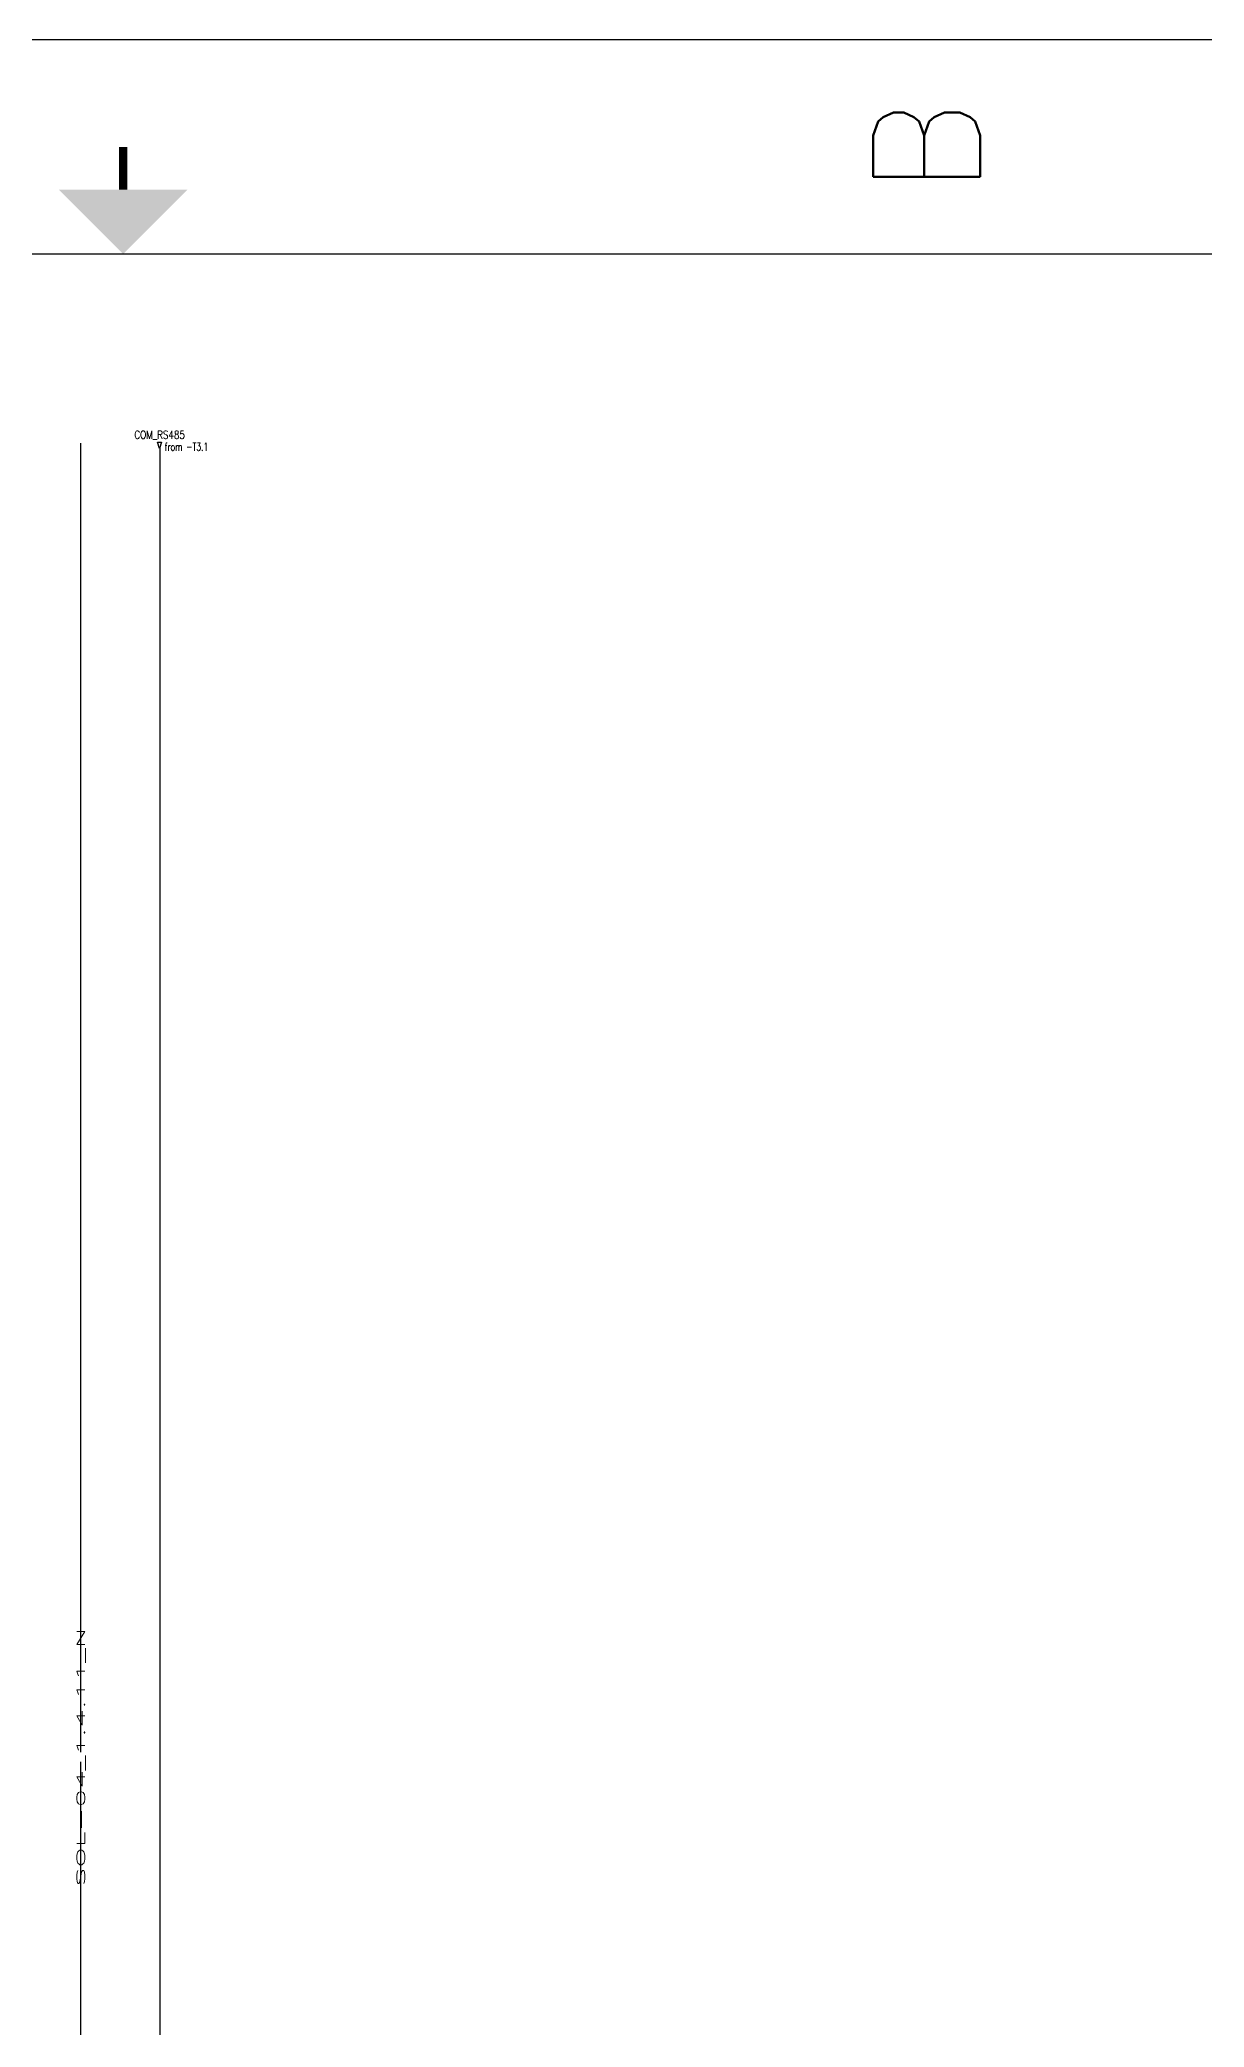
# Model space of a CAD drawing. Extents: x -58 to 1235, y -506 to 1148.
# Drawn here: x 589.8 to 803.9, y 782.5 to 1147.8 of the extents above; entities that cross this region are included whole.
import ezdxf
from ezdxf.enums import TextEntityAlignment as Align

# ---------------------------------------------------------------- set-up
doc = ezdxf.new("R2010")
doc.units = 0
doc.header["$MEASUREMENT"] = 0
for name, color, linetype in [('MISC', 2, 'Continuous'), ('RED_12AWG', 1, 'Continuous'), ('SYMS', 7, 'Continuous'), ('Title Block', 7, 'Continuous'), ('Viewport', 7, 'Continuous'), ('WHT_12AWG', 7, 'Continuous'), ('WIRENO', 70, 'Continuous'), ('WIREREF_DEST', 61, 'Continuous'), ('XREF', 7, 'Continuous')]:
    doc.layers.add(name, color=color, linetype=linetype)
doc.styles.add('Roman', font='romans')
doc.styles.add('WD', font='romans.shx')

# ---------------------------------------------------------------- blocks, each defined once
blk = doc.blocks.new('ANSI_border_C')
at = {"layer": 'Title Block'}
for p, q in [((21, 0), (21, 16)), ((20.5, 0.75), (20.5, 15.25))]:
    blk.add_line(p, q, dxfattribs=at)
at = {"layer": 'Title Block', "const_width": 0.02}
blk.add_lwpolyline([(20.75, 8), (20.65, 8)], dxfattribs=at)
at = {"layer": 'Title Block'}
blk.add_solid([(20.65, 7.85), (20.65, 8.15), (20.5, 8)], dxfattribs=at)
at = {"layer": 'Title Block', "style": 'Roman'}
blk.add_text('B', height=0.25, dxfattribs=at).set_placement((20.75, 6.125), align=Align.MIDDLE_CENTER)
blk = doc.blocks.new('JIC_border_C')
at = {"xscale": 78.77001811510775, "yscale": 78.77001811510775, "zscale": 78.77001811510775, "rotation": 90}
blk.add_blockref('ANSI_border_C', (1235.32, -506.34), dxfattribs=at)
blk = doc.blocks.new('WD_WNV1')
at = {"style": 'WD', "width": 0.9}
blk.add_attdef('WIRENO', text='', height=0.125, rotation=90, dxfattribs=at).set_placement((0, 0), align=Align.MIDDLE_CENTER)
at = {"color": 7, "style": 'WD'}
for tag, p in [('X2_TINY_DOT_DONT_REMOVE', (0, 0.062)), ('X8_TINY_DOT_DONT_REMOVE', (0, -0.062))]:
    blk.add_attdef(tag, p, '', height=0.0001, dxfattribs=at)
at = {"style": 'WD', "flags": 1}
for tag, p in [('X2TERM01', (0, 0.062)), ('X8TERM01', (0, -0.062))]:
    blk.add_attdef(tag, p, '', height=0.01, dxfattribs=at)
for tag, p in [('W01USER', (0.096, 0.077)), ('W02USER', (0.096, 0.069)), ('W03USER', (0.096, 0.062)), ('W04USER', (0.096, 0.054)), ('W05USER', (0.096, 0.046)), ('W06USER', (0.096, 0.038)), ('W07USER', (0.096, 0.03)), ('W08USER', (0.096, 0.023)), ('W09USER', (0.096, 0.015)), ('W10USER', (0.096, 0.007))]:
    blk.add_attdef(tag, text='', height=0.005, dxfattribs=at).set_placement(p, align=Align.CENTER)
blk = doc.blocks.new('HA1D2')
blk.add_lwpolyline([(0, 0.094), (0.031, 0.094), (0, 0), (-0.031, 0.094), (0, 0.094)])
at = {"style": 'WD', "width": 0.8, "flags": 8}
blk.add_attdef('WIRENO', text='', height=0.125, dxfattribs=at).set_placement((0, 0.15), align=Align.CENTER)
at = {"style": 'WD', "flags": 1}
for tag, p in [('X8TERM01', (0, 0)), ('SIGCODE', (0.026, 0.066))]:
    blk.add_attdef(tag, p, '', height=0.01, dxfattribs=at)
at = {"style": 'WD', "width": 0.7}
for tag, p in [('XREF', (0.077, -0.037)), ('DESC1', (0.077, -0.206))]:
    blk.add_attdef(tag, p, '', height=0.125, dxfattribs=at)

msp = doc.modelspace()

# ---------------------------------------------------------------- linework, layer by layer
at = {"layer": 'RED_12AWG'}
for p, q in [((597.38, 833.12), (597.38, 1073.67)), ((597.38, 590.75), (597.38, 831.3))]:
    msp.add_line(p, q, dxfattribs=at)
at = {"layer": 'WHT_12AWG'}
msp.add_line((611.92, 1072.81), (611.92, 612.14), dxfattribs=at)

# ---------------------------------------------------------------- block references
at = {"layer": 'SYMS'}
ref = msp.add_blockref('HA1D2', (611.87, 1072.73), dxfattribs=dict(at, xscale=11.76684315208556, yscale=11.76684315208556, zscale=11.76684315208556))
ref.add_attrib('WIRENO', 'COM_RS485', dxfattribs={"layer": 'WIREREF_DEST', "height": 1.471, "style": 'WD', "width": 0.8, "flags": 8}).set_placement((611.87, 1074.49), align=Align.CENTER)
ref.add_attrib('XREF', 'from -T3.1', (612.78, 1072.29), dxfattribs={"layer": 'XREF', "height": 1.471, "style": 'WD', "width": 0.7})
at = {"layer": 'Viewport'}
msp.add_blockref('JIC_border_C', (0, 0), dxfattribs=at)
at = {"layer": 'WIRENO'}
ref = msp.add_blockref('WD_WNV1', (597.38, 832.21), dxfattribs=dict(at, xscale=11.76684315208556, yscale=35.30052945625668, zscale=1.176684315208556))
ref.add_attrib('X2_TINY_DOT_DONT_REMOVE', '.', (597.38, 859.44), dxfattribs={"layer": 'MISC', "color": 7, "height": 0.00353, "style": 'WD', "width": 0.333333})
ref.add_attrib('X8_TINY_DOT_DONT_REMOVE', '.', (597.38, 804.98), dxfattribs={"layer": 'MISC', "color": 7, "height": 0.00353, "style": 'WD', "width": 0.333333})
ref.add_attrib('WIRENO', 'SOL-04_1.4.11_N', dxfattribs={"height": 1.4709, "rotation": 90, "style": 'WD', "width": 2.7}).set_placement((597.38, 832.21), align=Align.MIDDLE_CENTER)

doc.saveas('drawing.dxf')
